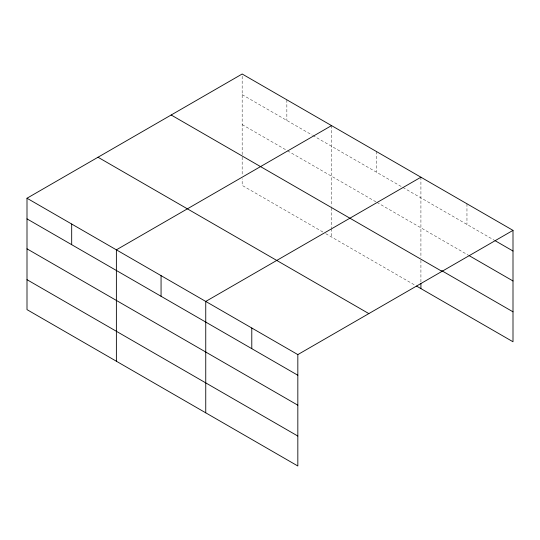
<?xml version="1.0" encoding="UTF-8"?>
<svg xmlns="http://www.w3.org/2000/svg" width="540" height="540" viewBox="0 0 540 540"><rect width="100%" height="100%" fill="white"/><g stroke="black" fill="none" stroke-linecap="round" stroke-linejoin="round"><path stroke-width="0.41" stroke-dasharray="2.7 2.03" d="M242.17 154.622L242.17 74.007M242.17 94.655L312.079 135.02M312.802 135.439L402.179 187.036M402.901 187.454L494.296 240.226M242.17 124.605L286.855 150.404M287.577 150.822L376.232 202.007M376.954 202.419L468.396 255.218M322.893 232.011L242.17 185.402L242.17 178.747M325.775 233.678L415.874 285.694M466.958 203.789L466.958 224.438M420.917 177.208L420.917 257.823M420.917 260.321L420.917 281.947M376.232 151.403L376.232 172.058M331.54 125.604L331.54 206.226M331.54 207.893L331.54 227.853M331.54 228.683L331.54 237.006M286.855 99.806L286.855 120.461M242.17 157.12L242.17 175.426"/><path stroke-width="0.81" d="M416.59 286.106L513 341.766L513 230.371L242.17 74.007L27 198.234L27 309.629L297.83 465.993L297.83 354.598L27 198.234M331.54 125.604L116.377 249.831L116.377 361.233M420.917 177.208L205.747 301.435L205.747 412.83M297.83 354.598L513 230.371M495.018 240.638L513 251.019M469.118 255.629L513 280.969M441.781 270.702L513 311.823M171.16 115L441.997 271.363M98.003 157.234L368.84 313.598M27 218.882L297.83 375.246M27 248.832L297.83 405.196M27 279.686L297.83 436.05M420.917 283.615L420.917 288.603M251.788 328.016L251.788 348.664M161.062 275.63L161.062 296.285M71.685 224.032L71.685 244.688"/></g></svg>
